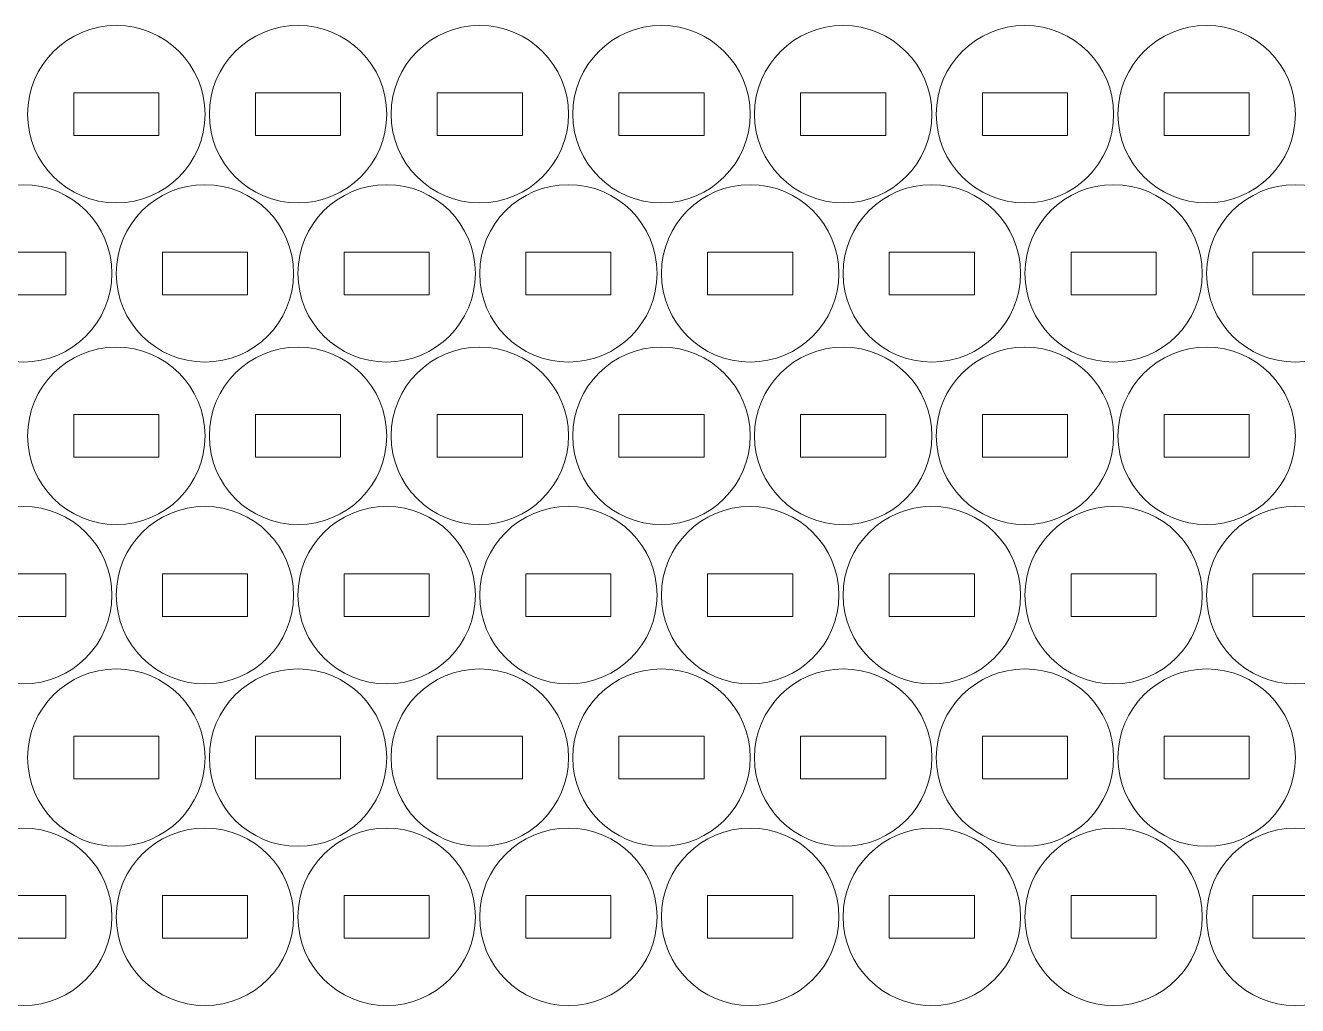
# Model space of a CAD drawing. Header units: millimetres. Extents: x -356 to 356, y -196 to 196.
# Drawn here: x -266.4 to -176.8, y -195.8 to -126.8 of the extents above; entities that cross this region are included whole.
import ezdxf

# ---------------------------------------------------------------- set-up
doc = ezdxf.new("R2010")
doc.units = ezdxf.units.MM
doc.header["$MEASUREMENT"] = 0
doc.layers.add('Camada 1', color=7, linetype='Continuous')

msp = doc.modelspace()

# ---------------------------------------------------------------- linework, layer by layer
at = {"layer": 'Camada 1', "lineweight": 20}
for points in [[(-260.0346, -126.773), (-256.5829, -126.773), (-253.7846, -129.5713), (-253.7846, -133.023), (-253.7846, -133.023), (-253.7846, -136.4747), (-256.5829, -139.273), (-260.0346, -139.273), (-260.0346, -139.273), (-263.4863, -139.273), (-266.2846, -136.4747), (-266.2846, -133.023), (-266.2846, -133.023), (-266.2846, -129.5713), (-263.4863, -126.773), (-260.0346, -126.773)], [(-247.2297, -126.773), (-243.778, -126.773), (-240.9797, -129.5713), (-240.9797, -133.023), (-240.9797, -133.023), (-240.9797, -136.4747), (-243.778, -139.273), (-247.2297, -139.273), (-247.2297, -139.273), (-250.6814, -139.273), (-253.4797, -136.4747), (-253.4797, -133.023), (-253.4797, -133.023), (-253.4797, -129.5713), (-250.6814, -126.773), (-247.2297, -126.773)], [(-234.4248, -126.773), (-230.9731, -126.773), (-228.1748, -129.5713), (-228.1748, -133.023), (-228.1748, -133.023), (-228.1748, -136.4747), (-230.9731, -139.273), (-234.4248, -139.273), (-234.4248, -139.273), (-237.8765, -139.273), (-240.6748, -136.4747), (-240.6748, -133.023), (-240.6748, -133.023), (-240.6748, -129.5713), (-237.8765, -126.773), (-234.4248, -126.773)], [(-221.6199, -126.773), (-218.1682, -126.773), (-215.3699, -129.5713), (-215.3699, -133.023), (-215.3699, -133.023), (-215.3699, -136.4747), (-218.1682, -139.273), (-221.6199, -139.273), (-221.6199, -139.273), (-225.0716, -139.273), (-227.8699, -136.4747), (-227.8699, -133.023), (-227.8699, -133.023), (-227.8699, -129.5713), (-225.0716, -126.773), (-221.6199, -126.773)], [(-208.815, -126.773), (-205.3633, -126.773), (-202.565, -129.5713), (-202.565, -133.023), (-202.565, -133.023), (-202.565, -136.4747), (-205.3633, -139.273), (-208.815, -139.273), (-208.815, -139.273), (-212.2667, -139.273), (-215.065, -136.4747), (-215.065, -133.023), (-215.065, -133.023), (-215.065, -129.5713), (-212.2667, -126.773), (-208.815, -126.773)], [(-196.0101, -126.773), (-192.5584, -126.773), (-189.7601, -129.5713), (-189.7601, -133.023), (-189.7601, -133.023), (-189.7601, -136.4747), (-192.5584, -139.273), (-196.0101, -139.273), (-196.0101, -139.273), (-199.4618, -139.273), (-202.2601, -136.4747), (-202.2601, -133.023), (-202.2601, -133.023), (-202.2601, -129.5713), (-199.4618, -126.773), (-196.0101, -126.773)], [(-183.2052, -126.773), (-179.7535, -126.773), (-176.9552, -129.5713), (-176.9552, -133.023), (-176.9552, -133.023), (-176.9552, -136.4747), (-179.7535, -139.273), (-183.2052, -139.273), (-183.2052, -139.273), (-186.6569, -139.273), (-189.4552, -136.4747), (-189.4552, -133.023), (-189.4552, -133.023), (-189.4552, -129.5713), (-186.6569, -126.773), (-183.2052, -126.773)], [(-263.0346, -131.523), (-263.0346, -131.523), (-257.0346, -131.523), (-257.0346, -131.523), (-257.0346, -131.523), (-257.0346, -131.523), (-257.0346, -134.523), (-257.0346, -134.523), (-257.0346, -134.523), (-257.0346, -134.523), (-263.0346, -134.523), (-263.0346, -134.523), (-263.0346, -134.523), (-263.0346, -134.523), (-263.0346, -131.523), (-263.0346, -131.523)], [(-250.2297, -131.523), (-250.2297, -131.523), (-244.2297, -131.523), (-244.2297, -131.523), (-244.2297, -131.523), (-244.2297, -131.523), (-244.2297, -134.523), (-244.2297, -134.523), (-244.2297, -134.523), (-244.2297, -134.523), (-250.2297, -134.523), (-250.2297, -134.523), (-250.2297, -134.523), (-250.2297, -134.523), (-250.2297, -131.523), (-250.2297, -131.523)], [(-237.4248, -131.523), (-237.4248, -131.523), (-231.4248, -131.523), (-231.4248, -131.523), (-231.4248, -131.523), (-231.4248, -131.523), (-231.4248, -134.523), (-231.4248, -134.523), (-231.4248, -134.523), (-231.4248, -134.523), (-237.4248, -134.523), (-237.4248, -134.523), (-237.4248, -134.523), (-237.4248, -134.523), (-237.4248, -131.523), (-237.4248, -131.523)], [(-224.6199, -131.523), (-224.6199, -131.523), (-218.6199, -131.523), (-218.6199, -131.523), (-218.6199, -131.523), (-218.6199, -131.523), (-218.6199, -134.523), (-218.6199, -134.523), (-218.6199, -134.523), (-218.6199, -134.523), (-224.6199, -134.523), (-224.6199, -134.523), (-224.6199, -134.523), (-224.6199, -134.523), (-224.6199, -131.523), (-224.6199, -131.523)], [(-211.815, -131.523), (-211.815, -131.523), (-205.815, -131.523), (-205.815, -131.523), (-205.815, -131.523), (-205.815, -131.523), (-205.815, -134.523), (-205.815, -134.523), (-205.815, -134.523), (-205.815, -134.523), (-211.815, -134.523), (-211.815, -134.523), (-211.815, -134.523), (-211.815, -134.523), (-211.815, -131.523), (-211.815, -131.523)], [(-199.0101, -131.523), (-199.0101, -131.523), (-193.0101, -131.523), (-193.0101, -131.523), (-193.0101, -131.523), (-193.0101, -131.523), (-193.0101, -134.523), (-193.0101, -134.523), (-193.0101, -134.523), (-193.0101, -134.523), (-199.0101, -134.523), (-199.0101, -134.523), (-199.0101, -134.523), (-199.0101, -134.523), (-199.0101, -131.523), (-199.0101, -131.523)], [(-186.2052, -131.523), (-186.2052, -131.523), (-180.2052, -131.523), (-180.2052, -131.523), (-180.2052, -131.523), (-180.2052, -131.523), (-180.2052, -134.523), (-180.2052, -134.523), (-180.2052, -134.523), (-180.2052, -134.523), (-186.2052, -134.523), (-186.2052, -134.523), (-186.2052, -134.523), (-186.2052, -134.523), (-186.2052, -131.523), (-186.2052, -131.523)], [(-266.5953, -137.9913), (-263.1436, -137.9913), (-260.3453, -140.7896), (-260.3453, -144.2413), (-260.3453, -144.2413), (-260.3453, -147.693), (-263.1436, -150.4913), (-266.5953, -150.4913), (-266.5953, -150.4913), (-270.047, -150.4913), (-272.8453, -147.693), (-272.8453, -144.2413), (-272.8453, -144.2413), (-272.8453, -140.7896), (-270.047, -137.9913), (-266.5953, -137.9913)], [(-253.7904, -137.9913), (-250.3387, -137.9913), (-247.5404, -140.7896), (-247.5404, -144.2413), (-247.5404, -144.2413), (-247.5404, -147.693), (-250.3387, -150.4913), (-253.7904, -150.4913), (-253.7904, -150.4913), (-257.2421, -150.4913), (-260.0404, -147.693), (-260.0404, -144.2413), (-260.0404, -144.2413), (-260.0404, -140.7896), (-257.2421, -137.9913), (-253.7904, -137.9913)], [(-240.9855, -137.9913), (-237.5338, -137.9913), (-234.7355, -140.7896), (-234.7355, -144.2413), (-234.7355, -144.2413), (-234.7355, -147.693), (-237.5338, -150.4913), (-240.9855, -150.4913), (-240.9855, -150.4913), (-244.4372, -150.4913), (-247.2355, -147.693), (-247.2355, -144.2413), (-247.2355, -144.2413), (-247.2355, -140.7896), (-244.4372, -137.9913), (-240.9855, -137.9913)], [(-228.1806, -137.9913), (-224.7289, -137.9913), (-221.9306, -140.7896), (-221.9306, -144.2413), (-221.9306, -144.2413), (-221.9306, -147.693), (-224.7289, -150.4913), (-228.1806, -150.4913), (-228.1806, -150.4913), (-231.6323, -150.4913), (-234.4306, -147.693), (-234.4306, -144.2413), (-234.4306, -144.2413), (-234.4306, -140.7896), (-231.6323, -137.9913), (-228.1806, -137.9913)], [(-215.3757, -137.9913), (-211.924, -137.9913), (-209.1257, -140.7896), (-209.1257, -144.2413), (-209.1257, -144.2413), (-209.1257, -147.693), (-211.924, -150.4913), (-215.3757, -150.4913), (-215.3757, -150.4913), (-218.8274, -150.4913), (-221.6257, -147.693), (-221.6257, -144.2413), (-221.6257, -144.2413), (-221.6257, -140.7896), (-218.8274, -137.9913), (-215.3757, -137.9913)], [(-202.5708, -137.9913), (-199.1191, -137.9913), (-196.3208, -140.7896), (-196.3208, -144.2413), (-196.3208, -144.2413), (-196.3208, -147.693), (-199.1191, -150.4913), (-202.5708, -150.4913), (-202.5708, -150.4913), (-206.0225, -150.4913), (-208.8208, -147.693), (-208.8208, -144.2413), (-208.8208, -144.2413), (-208.8208, -140.7896), (-206.0225, -137.9913), (-202.5708, -137.9913)], [(-189.7659, -137.9913), (-186.3142, -137.9913), (-183.5159, -140.7896), (-183.5159, -144.2413), (-183.5159, -144.2413), (-183.5159, -147.693), (-186.3142, -150.4913), (-189.7659, -150.4913), (-189.7659, -150.4913), (-193.2176, -150.4913), (-196.0159, -147.693), (-196.0159, -144.2413), (-196.0159, -144.2413), (-196.0159, -140.7896), (-193.2176, -137.9913), (-189.7659, -137.9913)], [(-176.961, -137.9913), (-173.5093, -137.9913), (-170.711, -140.7896), (-170.711, -144.2413), (-170.711, -144.2413), (-170.711, -147.693), (-173.5093, -150.4913), (-176.961, -150.4913), (-176.961, -150.4913), (-180.4127, -150.4913), (-183.211, -147.693), (-183.211, -144.2413), (-183.211, -144.2413), (-183.211, -140.7896), (-180.4127, -137.9913), (-176.961, -137.9913)], [(-269.5953, -142.7413), (-269.5953, -142.7413), (-263.5953, -142.7413), (-263.5953, -142.7413), (-263.5953, -142.7413), (-263.5953, -142.7413), (-263.5953, -145.7413), (-263.5953, -145.7413), (-263.5953, -145.7413), (-263.5953, -145.7413), (-269.5953, -145.7413), (-269.5953, -145.7413), (-269.5953, -145.7413), (-269.5953, -145.7413), (-269.5953, -142.7413), (-269.5953, -142.7413)], [(-256.7904, -142.7413), (-256.7904, -142.7413), (-250.7904, -142.7413), (-250.7904, -142.7413), (-250.7904, -142.7413), (-250.7904, -142.7413), (-250.7904, -145.7413), (-250.7904, -145.7413), (-250.7904, -145.7413), (-250.7904, -145.7413), (-256.7904, -145.7413), (-256.7904, -145.7413), (-256.7904, -145.7413), (-256.7904, -145.7413), (-256.7904, -142.7413), (-256.7904, -142.7413)], [(-243.9855, -142.7413), (-243.9855, -142.7413), (-237.9855, -142.7413), (-237.9855, -142.7413), (-237.9855, -142.7413), (-237.9855, -142.7413), (-237.9855, -145.7413), (-237.9855, -145.7413), (-237.9855, -145.7413), (-237.9855, -145.7413), (-243.9855, -145.7413), (-243.9855, -145.7413), (-243.9855, -145.7413), (-243.9855, -145.7413), (-243.9855, -142.7413), (-243.9855, -142.7413)], [(-231.1806, -142.7413), (-231.1806, -142.7413), (-225.1806, -142.7413), (-225.1806, -142.7413), (-225.1806, -142.7413), (-225.1806, -142.7413), (-225.1806, -145.7413), (-225.1806, -145.7413), (-225.1806, -145.7413), (-225.1806, -145.7413), (-231.1806, -145.7413), (-231.1806, -145.7413), (-231.1806, -145.7413), (-231.1806, -145.7413), (-231.1806, -142.7413), (-231.1806, -142.7413)], [(-218.3757, -142.7413), (-218.3757, -142.7413), (-212.3757, -142.7413), (-212.3757, -142.7413), (-212.3757, -142.7413), (-212.3757, -142.7413), (-212.3757, -145.7413), (-212.3757, -145.7413), (-212.3757, -145.7413), (-212.3757, -145.7413), (-218.3757, -145.7413), (-218.3757, -145.7413), (-218.3757, -145.7413), (-218.3757, -145.7413), (-218.3757, -142.7413), (-218.3757, -142.7413)], [(-205.5708, -142.7413), (-205.5708, -142.7413), (-199.5708, -142.7413), (-199.5708, -142.7413), (-199.5708, -142.7413), (-199.5708, -142.7413), (-199.5708, -145.7413), (-199.5708, -145.7413), (-199.5708, -145.7413), (-199.5708, -145.7413), (-205.5708, -145.7413), (-205.5708, -145.7413), (-205.5708, -145.7413), (-205.5708, -145.7413), (-205.5708, -142.7413), (-205.5708, -142.7413)], [(-192.7659, -142.7413), (-192.7659, -142.7413), (-186.7659, -142.7413), (-186.7659, -142.7413), (-186.7659, -142.7413), (-186.7659, -142.7413), (-186.7659, -145.7413), (-186.7659, -145.7413), (-186.7659, -145.7413), (-186.7659, -145.7413), (-192.7659, -145.7413), (-192.7659, -145.7413), (-192.7659, -145.7413), (-192.7659, -145.7413), (-192.7659, -142.7413), (-192.7659, -142.7413)], [(-179.961, -142.7413), (-179.961, -142.7413), (-173.961, -142.7413), (-173.961, -142.7413), (-173.961, -142.7413), (-173.961, -142.7413), (-173.961, -145.7413), (-173.961, -145.7413), (-173.961, -145.7413), (-173.961, -145.7413), (-179.961, -145.7413), (-179.961, -145.7413), (-179.961, -145.7413), (-179.961, -145.7413), (-179.961, -142.7413), (-179.961, -142.7413)], [(-260.0346, -149.4396), (-256.5829, -149.4396), (-253.7846, -152.2379), (-253.7846, -155.6896), (-253.7846, -155.6896), (-253.7846, -159.1413), (-256.5829, -161.9396), (-260.0346, -161.9396), (-260.0346, -161.9396), (-263.4863, -161.9396), (-266.2846, -159.1413), (-266.2846, -155.6896), (-266.2846, -155.6896), (-266.2846, -152.2379), (-263.4863, -149.4396), (-260.0346, -149.4396)], [(-247.2297, -149.4396), (-243.778, -149.4396), (-240.9797, -152.2379), (-240.9797, -155.6896), (-240.9797, -155.6896), (-240.9797, -159.1413), (-243.778, -161.9396), (-247.2297, -161.9396), (-247.2297, -161.9396), (-250.6814, -161.9396), (-253.4797, -159.1413), (-253.4797, -155.6896), (-253.4797, -155.6896), (-253.4797, -152.2379), (-250.6814, -149.4396), (-247.2297, -149.4396)], [(-234.4248, -149.4396), (-230.9731, -149.4396), (-228.1748, -152.2379), (-228.1748, -155.6896), (-228.1748, -155.6896), (-228.1748, -159.1413), (-230.9731, -161.9396), (-234.4248, -161.9396), (-234.4248, -161.9396), (-237.8765, -161.9396), (-240.6748, -159.1413), (-240.6748, -155.6896), (-240.6748, -155.6896), (-240.6748, -152.2379), (-237.8765, -149.4396), (-234.4248, -149.4396)], [(-221.6199, -149.4396), (-218.1682, -149.4396), (-215.3699, -152.2379), (-215.3699, -155.6896), (-215.3699, -155.6896), (-215.3699, -159.1413), (-218.1682, -161.9396), (-221.6199, -161.9396), (-221.6199, -161.9396), (-225.0716, -161.9396), (-227.8699, -159.1413), (-227.8699, -155.6896), (-227.8699, -155.6896), (-227.8699, -152.2379), (-225.0716, -149.4396), (-221.6199, -149.4396)], [(-208.815, -149.4396), (-205.3633, -149.4396), (-202.565, -152.2379), (-202.565, -155.6896), (-202.565, -155.6896), (-202.565, -159.1413), (-205.3633, -161.9396), (-208.815, -161.9396), (-208.815, -161.9396), (-212.2667, -161.9396), (-215.065, -159.1413), (-215.065, -155.6896), (-215.065, -155.6896), (-215.065, -152.2379), (-212.2667, -149.4396), (-208.815, -149.4396)], [(-196.0101, -149.4396), (-192.5584, -149.4396), (-189.7601, -152.2379), (-189.7601, -155.6896), (-189.7601, -155.6896), (-189.7601, -159.1413), (-192.5584, -161.9396), (-196.0101, -161.9396), (-196.0101, -161.9396), (-199.4618, -161.9396), (-202.2601, -159.1413), (-202.2601, -155.6896), (-202.2601, -155.6896), (-202.2601, -152.2379), (-199.4618, -149.4396), (-196.0101, -149.4396)], [(-183.2052, -149.4396), (-179.7535, -149.4396), (-176.9552, -152.2379), (-176.9552, -155.6896), (-176.9552, -155.6896), (-176.9552, -159.1413), (-179.7535, -161.9396), (-183.2052, -161.9396), (-183.2052, -161.9396), (-186.6569, -161.9396), (-189.4552, -159.1413), (-189.4552, -155.6896), (-189.4552, -155.6896), (-189.4552, -152.2379), (-186.6569, -149.4396), (-183.2052, -149.4396)], [(-263.0346, -154.1896), (-263.0346, -154.1896), (-257.0346, -154.1896), (-257.0346, -154.1896), (-257.0346, -154.1896), (-257.0346, -154.1896), (-257.0346, -157.1896), (-257.0346, -157.1896), (-257.0346, -157.1896), (-257.0346, -157.1896), (-263.0346, -157.1896), (-263.0346, -157.1896), (-263.0346, -157.1896), (-263.0346, -157.1896), (-263.0346, -154.1896), (-263.0346, -154.1896)], [(-250.2297, -154.1896), (-250.2297, -154.1896), (-244.2297, -154.1896), (-244.2297, -154.1896), (-244.2297, -154.1896), (-244.2297, -154.1896), (-244.2297, -157.1896), (-244.2297, -157.1896), (-244.2297, -157.1896), (-244.2297, -157.1896), (-250.2297, -157.1896), (-250.2297, -157.1896), (-250.2297, -157.1896), (-250.2297, -157.1896), (-250.2297, -154.1896), (-250.2297, -154.1896)], [(-237.4248, -154.1896), (-237.4248, -154.1896), (-231.4248, -154.1896), (-231.4248, -154.1896), (-231.4248, -154.1896), (-231.4248, -154.1896), (-231.4248, -157.1896), (-231.4248, -157.1896), (-231.4248, -157.1896), (-231.4248, -157.1896), (-237.4248, -157.1896), (-237.4248, -157.1896), (-237.4248, -157.1896), (-237.4248, -157.1896), (-237.4248, -154.1896), (-237.4248, -154.1896)], [(-224.6199, -154.1896), (-224.6199, -154.1896), (-218.6199, -154.1896), (-218.6199, -154.1896), (-218.6199, -154.1896), (-218.6199, -154.1896), (-218.6199, -157.1896), (-218.6199, -157.1896), (-218.6199, -157.1896), (-218.6199, -157.1896), (-224.6199, -157.1896), (-224.6199, -157.1896), (-224.6199, -157.1896), (-224.6199, -157.1896), (-224.6199, -154.1896), (-224.6199, -154.1896)], [(-211.815, -154.1896), (-211.815, -154.1896), (-205.815, -154.1896), (-205.815, -154.1896), (-205.815, -154.1896), (-205.815, -154.1896), (-205.815, -157.1896), (-205.815, -157.1896), (-205.815, -157.1896), (-205.815, -157.1896), (-211.815, -157.1896), (-211.815, -157.1896), (-211.815, -157.1896), (-211.815, -157.1896), (-211.815, -154.1896), (-211.815, -154.1896)], [(-199.0101, -154.1896), (-199.0101, -154.1896), (-193.0101, -154.1896), (-193.0101, -154.1896), (-193.0101, -154.1896), (-193.0101, -154.1896), (-193.0101, -157.1896), (-193.0101, -157.1896), (-193.0101, -157.1896), (-193.0101, -157.1896), (-199.0101, -157.1896), (-199.0101, -157.1896), (-199.0101, -157.1896), (-199.0101, -157.1896), (-199.0101, -154.1896), (-199.0101, -154.1896)], [(-186.2052, -154.1896), (-186.2052, -154.1896), (-180.2052, -154.1896), (-180.2052, -154.1896), (-180.2052, -154.1896), (-180.2052, -154.1896), (-180.2052, -157.1896), (-180.2052, -157.1896), (-180.2052, -157.1896), (-180.2052, -157.1896), (-186.2052, -157.1896), (-186.2052, -157.1896), (-186.2052, -157.1896), (-186.2052, -157.1896), (-186.2052, -154.1896), (-186.2052, -154.1896)], [(-266.5953, -160.6579), (-263.1436, -160.6579), (-260.3453, -163.4562), (-260.3453, -166.9079), (-260.3453, -166.9079), (-260.3453, -170.3596), (-263.1436, -173.1579), (-266.5953, -173.1579), (-266.5953, -173.1579), (-270.047, -173.1579), (-272.8453, -170.3596), (-272.8453, -166.9079), (-272.8453, -166.9079), (-272.8453, -163.4562), (-270.047, -160.6579), (-266.5953, -160.6579)], [(-253.7904, -160.6579), (-250.3387, -160.6579), (-247.5404, -163.4562), (-247.5404, -166.9079), (-247.5404, -166.9079), (-247.5404, -170.3596), (-250.3387, -173.1579), (-253.7904, -173.1579), (-253.7904, -173.1579), (-257.2421, -173.1579), (-260.0404, -170.3596), (-260.0404, -166.9079), (-260.0404, -166.9079), (-260.0404, -163.4562), (-257.2421, -160.6579), (-253.7904, -160.6579)], [(-240.9855, -160.6579), (-237.5338, -160.6579), (-234.7355, -163.4562), (-234.7355, -166.9079), (-234.7355, -166.9079), (-234.7355, -170.3596), (-237.5338, -173.1579), (-240.9855, -173.1579), (-240.9855, -173.1579), (-244.4372, -173.1579), (-247.2355, -170.3596), (-247.2355, -166.9079), (-247.2355, -166.9079), (-247.2355, -163.4562), (-244.4372, -160.6579), (-240.9855, -160.6579)], [(-228.1806, -160.6579), (-224.7289, -160.6579), (-221.9306, -163.4562), (-221.9306, -166.9079), (-221.9306, -166.9079), (-221.9306, -170.3596), (-224.7289, -173.1579), (-228.1806, -173.1579), (-228.1806, -173.1579), (-231.6323, -173.1579), (-234.4306, -170.3596), (-234.4306, -166.9079), (-234.4306, -166.9079), (-234.4306, -163.4562), (-231.6323, -160.6579), (-228.1806, -160.6579)], [(-215.3757, -160.6579), (-211.924, -160.6579), (-209.1257, -163.4562), (-209.1257, -166.9079), (-209.1257, -166.9079), (-209.1257, -170.3596), (-211.924, -173.1579), (-215.3757, -173.1579), (-215.3757, -173.1579), (-218.8274, -173.1579), (-221.6257, -170.3596), (-221.6257, -166.9079), (-221.6257, -166.9079), (-221.6257, -163.4562), (-218.8274, -160.6579), (-215.3757, -160.6579)], [(-202.5708, -160.6579), (-199.1191, -160.6579), (-196.3208, -163.4562), (-196.3208, -166.9079), (-196.3208, -166.9079), (-196.3208, -170.3596), (-199.1191, -173.1579), (-202.5708, -173.1579), (-202.5708, -173.1579), (-206.0225, -173.1579), (-208.8208, -170.3596), (-208.8208, -166.9079), (-208.8208, -166.9079), (-208.8208, -163.4562), (-206.0225, -160.6579), (-202.5708, -160.6579)], [(-189.7659, -160.6579), (-186.3142, -160.6579), (-183.5159, -163.4562), (-183.5159, -166.9079), (-183.5159, -166.9079), (-183.5159, -170.3596), (-186.3142, -173.1579), (-189.7659, -173.1579), (-189.7659, -173.1579), (-193.2176, -173.1579), (-196.0159, -170.3596), (-196.0159, -166.9079), (-196.0159, -166.9079), (-196.0159, -163.4562), (-193.2176, -160.6579), (-189.7659, -160.6579)], [(-176.961, -160.6579), (-173.5093, -160.6579), (-170.711, -163.4562), (-170.711, -166.9079), (-170.711, -166.9079), (-170.711, -170.3596), (-173.5093, -173.1579), (-176.961, -173.1579), (-176.961, -173.1579), (-180.4127, -173.1579), (-183.211, -170.3596), (-183.211, -166.9079), (-183.211, -166.9079), (-183.211, -163.4562), (-180.4127, -160.6579), (-176.961, -160.6579)], [(-269.5953, -165.4079), (-269.5953, -165.4079), (-263.5953, -165.4079), (-263.5953, -165.4079), (-263.5953, -165.4079), (-263.5953, -165.4079), (-263.5953, -168.4079), (-263.5953, -168.4079), (-263.5953, -168.4079), (-263.5953, -168.4079), (-269.5953, -168.4079), (-269.5953, -168.4079), (-269.5953, -168.4079), (-269.5953, -168.4079), (-269.5953, -165.4079), (-269.5953, -165.4079)], [(-256.7904, -165.4079), (-256.7904, -165.4079), (-250.7904, -165.4079), (-250.7904, -165.4079), (-250.7904, -165.4079), (-250.7904, -165.4079), (-250.7904, -168.4079), (-250.7904, -168.4079), (-250.7904, -168.4079), (-250.7904, -168.4079), (-256.7904, -168.4079), (-256.7904, -168.4079), (-256.7904, -168.4079), (-256.7904, -168.4079), (-256.7904, -165.4079), (-256.7904, -165.4079)], [(-243.9855, -165.4079), (-243.9855, -165.4079), (-237.9855, -165.4079), (-237.9855, -165.4079), (-237.9855, -165.4079), (-237.9855, -165.4079), (-237.9855, -168.4079), (-237.9855, -168.4079), (-237.9855, -168.4079), (-237.9855, -168.4079), (-243.9855, -168.4079), (-243.9855, -168.4079), (-243.9855, -168.4079), (-243.9855, -168.4079), (-243.9855, -165.4079), (-243.9855, -165.4079)], [(-231.1806, -165.4079), (-231.1806, -165.4079), (-225.1806, -165.4079), (-225.1806, -165.4079), (-225.1806, -165.4079), (-225.1806, -165.4079), (-225.1806, -168.4079), (-225.1806, -168.4079), (-225.1806, -168.4079), (-225.1806, -168.4079), (-231.1806, -168.4079), (-231.1806, -168.4079), (-231.1806, -168.4079), (-231.1806, -168.4079), (-231.1806, -165.4079), (-231.1806, -165.4079)], [(-218.3757, -165.4079), (-218.3757, -165.4079), (-212.3757, -165.4079), (-212.3757, -165.4079), (-212.3757, -165.4079), (-212.3757, -165.4079), (-212.3757, -168.4079), (-212.3757, -168.4079), (-212.3757, -168.4079), (-212.3757, -168.4079), (-218.3757, -168.4079), (-218.3757, -168.4079), (-218.3757, -168.4079), (-218.3757, -168.4079), (-218.3757, -165.4079), (-218.3757, -165.4079)], [(-205.5708, -165.4079), (-205.5708, -165.4079), (-199.5708, -165.4079), (-199.5708, -165.4079), (-199.5708, -165.4079), (-199.5708, -165.4079), (-199.5708, -168.4079), (-199.5708, -168.4079), (-199.5708, -168.4079), (-199.5708, -168.4079), (-205.5708, -168.4079), (-205.5708, -168.4079), (-205.5708, -168.4079), (-205.5708, -168.4079), (-205.5708, -165.4079), (-205.5708, -165.4079)], [(-192.7659, -165.4079), (-192.7659, -165.4079), (-186.7659, -165.4079), (-186.7659, -165.4079), (-186.7659, -165.4079), (-186.7659, -165.4079), (-186.7659, -168.4079), (-186.7659, -168.4079), (-186.7659, -168.4079), (-186.7659, -168.4079), (-192.7659, -168.4079), (-192.7659, -168.4079), (-192.7659, -168.4079), (-192.7659, -168.4079), (-192.7659, -165.4079), (-192.7659, -165.4079)], [(-179.961, -165.4079), (-179.961, -165.4079), (-173.961, -165.4079), (-173.961, -165.4079), (-173.961, -165.4079), (-173.961, -165.4079), (-173.961, -168.4079), (-173.961, -168.4079), (-173.961, -168.4079), (-173.961, -168.4079), (-179.961, -168.4079), (-179.961, -168.4079), (-179.961, -168.4079), (-179.961, -168.4079), (-179.961, -165.4079), (-179.961, -165.4079)], [(-260.0346, -172.1062), (-256.5829, -172.1062), (-253.7846, -174.9045), (-253.7846, -178.3562), (-253.7846, -178.3562), (-253.7846, -181.8079), (-256.5829, -184.6062), (-260.0346, -184.6062), (-260.0346, -184.6062), (-263.4863, -184.6062), (-266.2846, -181.8079), (-266.2846, -178.3562), (-266.2846, -178.3562), (-266.2846, -174.9045), (-263.4863, -172.1062), (-260.0346, -172.1062)], [(-247.2297, -172.1062), (-243.778, -172.1062), (-240.9797, -174.9045), (-240.9797, -178.3562), (-240.9797, -178.3562), (-240.9797, -181.8079), (-243.778, -184.6062), (-247.2297, -184.6062), (-247.2297, -184.6062), (-250.6814, -184.6062), (-253.4797, -181.8079), (-253.4797, -178.3562), (-253.4797, -178.3562), (-253.4797, -174.9045), (-250.6814, -172.1062), (-247.2297, -172.1062)], [(-234.4248, -172.1062), (-230.9731, -172.1062), (-228.1748, -174.9045), (-228.1748, -178.3562), (-228.1748, -178.3562), (-228.1748, -181.8079), (-230.9731, -184.6062), (-234.4248, -184.6062), (-234.4248, -184.6062), (-237.8765, -184.6062), (-240.6748, -181.8079), (-240.6748, -178.3562), (-240.6748, -178.3562), (-240.6748, -174.9045), (-237.8765, -172.1062), (-234.4248, -172.1062)], [(-221.6199, -172.1062), (-218.1682, -172.1062), (-215.3699, -174.9045), (-215.3699, -178.3562), (-215.3699, -178.3562), (-215.3699, -181.8079), (-218.1682, -184.6062), (-221.6199, -184.6062), (-221.6199, -184.6062), (-225.0716, -184.6062), (-227.8699, -181.8079), (-227.8699, -178.3562), (-227.8699, -178.3562), (-227.8699, -174.9045), (-225.0716, -172.1062), (-221.6199, -172.1062)], [(-208.815, -172.1062), (-205.3633, -172.1062), (-202.565, -174.9045), (-202.565, -178.3562), (-202.565, -178.3562), (-202.565, -181.8079), (-205.3633, -184.6062), (-208.815, -184.6062), (-208.815, -184.6062), (-212.2667, -184.6062), (-215.065, -181.8079), (-215.065, -178.3562), (-215.065, -178.3562), (-215.065, -174.9045), (-212.2667, -172.1062), (-208.815, -172.1062)], [(-196.0101, -172.1062), (-192.5584, -172.1062), (-189.7601, -174.9045), (-189.7601, -178.3562), (-189.7601, -178.3562), (-189.7601, -181.8079), (-192.5584, -184.6062), (-196.0101, -184.6062), (-196.0101, -184.6062), (-199.4618, -184.6062), (-202.2601, -181.8079), (-202.2601, -178.3562), (-202.2601, -178.3562), (-202.2601, -174.9045), (-199.4618, -172.1062), (-196.0101, -172.1062)], [(-183.2052, -172.1062), (-179.7535, -172.1062), (-176.9552, -174.9045), (-176.9552, -178.3562), (-176.9552, -178.3562), (-176.9552, -181.8079), (-179.7535, -184.6062), (-183.2052, -184.6062), (-183.2052, -184.6062), (-186.6569, -184.6062), (-189.4552, -181.8079), (-189.4552, -178.3562), (-189.4552, -178.3562), (-189.4552, -174.9045), (-186.6569, -172.1062), (-183.2052, -172.1062)], [(-263.0346, -176.8562), (-263.0346, -176.8562), (-257.0346, -176.8562), (-257.0346, -176.8562), (-257.0346, -176.8562), (-257.0346, -176.8562), (-257.0346, -179.8562), (-257.0346, -179.8562), (-257.0346, -179.8562), (-257.0346, -179.8562), (-263.0346, -179.8562), (-263.0346, -179.8562), (-263.0346, -179.8562), (-263.0346, -179.8562), (-263.0346, -176.8562), (-263.0346, -176.8562)], [(-250.2297, -176.8562), (-250.2297, -176.8562), (-244.2297, -176.8562), (-244.2297, -176.8562), (-244.2297, -176.8562), (-244.2297, -176.8562), (-244.2297, -179.8562), (-244.2297, -179.8562), (-244.2297, -179.8562), (-244.2297, -179.8562), (-250.2297, -179.8562), (-250.2297, -179.8562), (-250.2297, -179.8562), (-250.2297, -179.8562), (-250.2297, -176.8562), (-250.2297, -176.8562)], [(-237.4248, -176.8562), (-237.4248, -176.8562), (-231.4248, -176.8562), (-231.4248, -176.8562), (-231.4248, -176.8562), (-231.4248, -176.8562), (-231.4248, -179.8562), (-231.4248, -179.8562), (-231.4248, -179.8562), (-231.4248, -179.8562), (-237.4248, -179.8562), (-237.4248, -179.8562), (-237.4248, -179.8562), (-237.4248, -179.8562), (-237.4248, -176.8562), (-237.4248, -176.8562)], [(-224.6199, -176.8562), (-224.6199, -176.8562), (-218.6199, -176.8562), (-218.6199, -176.8562), (-218.6199, -176.8562), (-218.6199, -176.8562), (-218.6199, -179.8562), (-218.6199, -179.8562), (-218.6199, -179.8562), (-218.6199, -179.8562), (-224.6199, -179.8562), (-224.6199, -179.8562), (-224.6199, -179.8562), (-224.6199, -179.8562), (-224.6199, -176.8562), (-224.6199, -176.8562)], [(-211.815, -176.8562), (-211.815, -176.8562), (-205.815, -176.8562), (-205.815, -176.8562), (-205.815, -176.8562), (-205.815, -176.8562), (-205.815, -179.8562), (-205.815, -179.8562), (-205.815, -179.8562), (-205.815, -179.8562), (-211.815, -179.8562), (-211.815, -179.8562), (-211.815, -179.8562), (-211.815, -179.8562), (-211.815, -176.8562), (-211.815, -176.8562)], [(-199.0101, -176.8562), (-199.0101, -176.8562), (-193.0101, -176.8562), (-193.0101, -176.8562), (-193.0101, -176.8562), (-193.0101, -176.8562), (-193.0101, -179.8562), (-193.0101, -179.8562), (-193.0101, -179.8562), (-193.0101, -179.8562), (-199.0101, -179.8562), (-199.0101, -179.8562), (-199.0101, -179.8562), (-199.0101, -179.8562), (-199.0101, -176.8562), (-199.0101, -176.8562)], [(-186.2052, -176.8562), (-186.2052, -176.8562), (-180.2052, -176.8562), (-180.2052, -176.8562), (-180.2052, -176.8562), (-180.2052, -176.8562), (-180.2052, -179.8562), (-180.2052, -179.8562), (-180.2052, -179.8562), (-180.2052, -179.8562), (-186.2052, -179.8562), (-186.2052, -179.8562), (-186.2052, -179.8562), (-186.2052, -179.8562), (-186.2052, -176.8562), (-186.2052, -176.8562)], [(-266.5953, -183.3245), (-263.1436, -183.3245), (-260.3453, -186.1228), (-260.3453, -189.5745), (-260.3453, -189.5745), (-260.3453, -193.0262), (-263.1436, -195.8245), (-266.5953, -195.8245), (-266.5953, -195.8245), (-270.047, -195.8245), (-272.8453, -193.0262), (-272.8453, -189.5745), (-272.8453, -189.5745), (-272.8453, -186.1228), (-270.047, -183.3245), (-266.5953, -183.3245)], [(-253.7904, -183.3245), (-250.3387, -183.3245), (-247.5404, -186.1228), (-247.5404, -189.5745), (-247.5404, -189.5745), (-247.5404, -193.0262), (-250.3387, -195.8245), (-253.7904, -195.8245), (-253.7904, -195.8245), (-257.2421, -195.8245), (-260.0404, -193.0262), (-260.0404, -189.5745), (-260.0404, -189.5745), (-260.0404, -186.1228), (-257.2421, -183.3245), (-253.7904, -183.3245)], [(-240.9855, -183.3245), (-237.5338, -183.3245), (-234.7355, -186.1228), (-234.7355, -189.5745), (-234.7355, -189.5745), (-234.7355, -193.0262), (-237.5338, -195.8245), (-240.9855, -195.8245), (-240.9855, -195.8245), (-244.4372, -195.8245), (-247.2355, -193.0262), (-247.2355, -189.5745), (-247.2355, -189.5745), (-247.2355, -186.1228), (-244.4372, -183.3245), (-240.9855, -183.3245)], [(-228.1806, -183.3245), (-224.7289, -183.3245), (-221.9306, -186.1228), (-221.9306, -189.5745), (-221.9306, -189.5745), (-221.9306, -193.0262), (-224.7289, -195.8245), (-228.1806, -195.8245), (-228.1806, -195.8245), (-231.6323, -195.8245), (-234.4306, -193.0262), (-234.4306, -189.5745), (-234.4306, -189.5745), (-234.4306, -186.1228), (-231.6323, -183.3245), (-228.1806, -183.3245)], [(-215.3757, -183.3245), (-211.924, -183.3245), (-209.1257, -186.1228), (-209.1257, -189.5745), (-209.1257, -189.5745), (-209.1257, -193.0262), (-211.924, -195.8245), (-215.3757, -195.8245), (-215.3757, -195.8245), (-218.8274, -195.8245), (-221.6257, -193.0262), (-221.6257, -189.5745), (-221.6257, -189.5745), (-221.6257, -186.1228), (-218.8274, -183.3245), (-215.3757, -183.3245)], [(-202.5708, -183.3245), (-199.1191, -183.3245), (-196.3208, -186.1228), (-196.3208, -189.5745), (-196.3208, -189.5745), (-196.3208, -193.0262), (-199.1191, -195.8245), (-202.5708, -195.8245), (-202.5708, -195.8245), (-206.0225, -195.8245), (-208.8208, -193.0262), (-208.8208, -189.5745), (-208.8208, -189.5745), (-208.8208, -186.1228), (-206.0225, -183.3245), (-202.5708, -183.3245)], [(-189.7659, -183.3245), (-186.3142, -183.3245), (-183.5159, -186.1228), (-183.5159, -189.5745), (-183.5159, -189.5745), (-183.5159, -193.0262), (-186.3142, -195.8245), (-189.7659, -195.8245), (-189.7659, -195.8245), (-193.2176, -195.8245), (-196.0159, -193.0262), (-196.0159, -189.5745), (-196.0159, -189.5745), (-196.0159, -186.1228), (-193.2176, -183.3245), (-189.7659, -183.3245)], [(-176.961, -183.3245), (-173.5093, -183.3245), (-170.711, -186.1228), (-170.711, -189.5745), (-170.711, -189.5745), (-170.711, -193.0262), (-173.5093, -195.8245), (-176.961, -195.8245), (-176.961, -195.8245), (-180.4127, -195.8245), (-183.211, -193.0262), (-183.211, -189.5745), (-183.211, -189.5745), (-183.211, -186.1228), (-180.4127, -183.3245), (-176.961, -183.3245)], [(-269.5953, -188.0745), (-269.5953, -188.0745), (-263.5953, -188.0745), (-263.5953, -188.0745), (-263.5953, -188.0745), (-263.5953, -188.0745), (-263.5953, -191.0745), (-263.5953, -191.0745), (-263.5953, -191.0745), (-263.5953, -191.0745), (-269.5953, -191.0745), (-269.5953, -191.0745), (-269.5953, -191.0745), (-269.5953, -191.0745), (-269.5953, -188.0745), (-269.5953, -188.0745)], [(-256.7904, -188.0745), (-256.7904, -188.0745), (-250.7904, -188.0745), (-250.7904, -188.0745), (-250.7904, -188.0745), (-250.7904, -188.0745), (-250.7904, -191.0745), (-250.7904, -191.0745), (-250.7904, -191.0745), (-250.7904, -191.0745), (-256.7904, -191.0745), (-256.7904, -191.0745), (-256.7904, -191.0745), (-256.7904, -191.0745), (-256.7904, -188.0745), (-256.7904, -188.0745)], [(-243.9855, -188.0745), (-243.9855, -188.0745), (-237.9855, -188.0745), (-237.9855, -188.0745), (-237.9855, -188.0745), (-237.9855, -188.0745), (-237.9855, -191.0745), (-237.9855, -191.0745), (-237.9855, -191.0745), (-237.9855, -191.0745), (-243.9855, -191.0745), (-243.9855, -191.0745), (-243.9855, -191.0745), (-243.9855, -191.0745), (-243.9855, -188.0745), (-243.9855, -188.0745)], [(-231.1806, -188.0745), (-231.1806, -188.0745), (-225.1806, -188.0745), (-225.1806, -188.0745), (-225.1806, -188.0745), (-225.1806, -188.0745), (-225.1806, -191.0745), (-225.1806, -191.0745), (-225.1806, -191.0745), (-225.1806, -191.0745), (-231.1806, -191.0745), (-231.1806, -191.0745), (-231.1806, -191.0745), (-231.1806, -191.0745), (-231.1806, -188.0745), (-231.1806, -188.0745)], [(-218.3757, -188.0745), (-218.3757, -188.0745), (-212.3757, -188.0745), (-212.3757, -188.0745), (-212.3757, -188.0745), (-212.3757, -188.0745), (-212.3757, -191.0745), (-212.3757, -191.0745), (-212.3757, -191.0745), (-212.3757, -191.0745), (-218.3757, -191.0745), (-218.3757, -191.0745), (-218.3757, -191.0745), (-218.3757, -191.0745), (-218.3757, -188.0745), (-218.3757, -188.0745)], [(-205.5708, -188.0745), (-205.5708, -188.0745), (-199.5708, -188.0745), (-199.5708, -188.0745), (-199.5708, -188.0745), (-199.5708, -188.0745), (-199.5708, -191.0745), (-199.5708, -191.0745), (-199.5708, -191.0745), (-199.5708, -191.0745), (-205.5708, -191.0745), (-205.5708, -191.0745), (-205.5708, -191.0745), (-205.5708, -191.0745), (-205.5708, -188.0745), (-205.5708, -188.0745)], [(-192.7659, -188.0745), (-192.7659, -188.0745), (-186.7659, -188.0745), (-186.7659, -188.0745), (-186.7659, -188.0745), (-186.7659, -188.0745), (-186.7659, -191.0745), (-186.7659, -191.0745), (-186.7659, -191.0745), (-186.7659, -191.0745), (-192.7659, -191.0745), (-192.7659, -191.0745), (-192.7659, -191.0745), (-192.7659, -191.0745), (-192.7659, -188.0745), (-192.7659, -188.0745)], [(-179.961, -188.0745), (-179.961, -188.0745), (-173.961, -188.0745), (-173.961, -188.0745), (-173.961, -188.0745), (-173.961, -188.0745), (-173.961, -191.0745), (-173.961, -191.0745), (-173.961, -191.0745), (-173.961, -191.0745), (-179.961, -191.0745), (-179.961, -191.0745), (-179.961, -191.0745), (-179.961, -191.0745), (-179.961, -188.0745), (-179.961, -188.0745)]]:
    msp.add_open_spline(points, degree=3, knots=[0, 0, 0, 0, 0.2, 0.2, 0.2, 0.2, 0.4, 0.4, 0.4, 0.4, 0.6, 0.6, 0.6, 0.6, 1, 1, 1, 1], dxfattribs=at)

doc.saveas('drawing.dxf')
